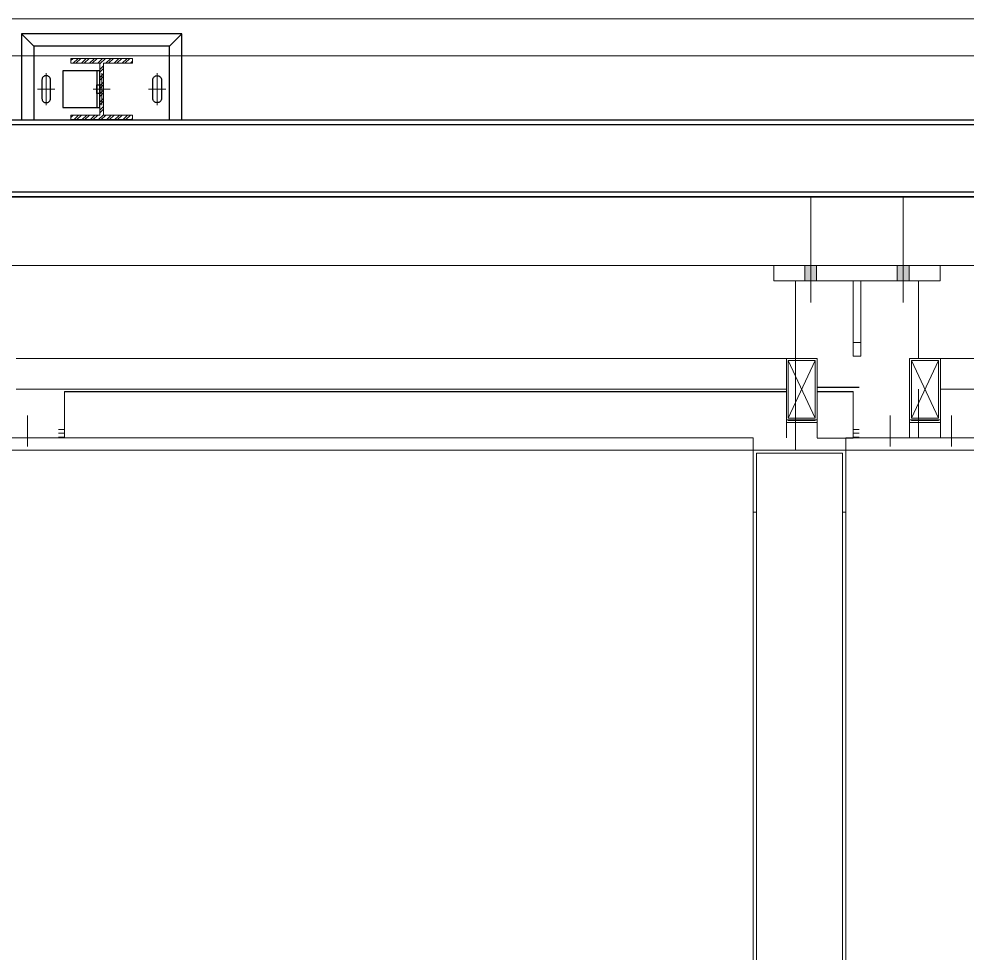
# Model space of a CAD drawing. Header units: millimetres. Extents: x -220592 to 404889, y -217665 to 38245.
# Drawn here: x 33640 to 35179, y -43472 to -41956 of the extents above; entities that cross this region are included whole.
import ezdxf

# ---------------------------------------------------------------- set-up
doc = ezdxf.new("R2010")
doc.units = ezdxf.units.MM
doc.set_wipeout_variables(frame=1)
doc.linetypes.add('XKITLINE00', pattern=[0])
doc.linetypes.add('XKITLINE02', pattern=[4, 2, -2])
for name, color, linetype in [('000 - 0_HIDE_OBJ_FRAMING_DEF_SUB_1', 7, 'Continuous'), ('000 - STRUCTURE_STEEL_ACCESORIES_HATCH_', 7, 'Continuous'), ('000 - STRUCTURE_STEEL_ACCESORIES_HIDDEN_', 7, 'Continuous'), ('000 - STRUCTURE_STEEL_ACCESORIES_MAIN_COLOR_1', 7, 'Continuous'), ('000 - STRUCTURE_STEEL_FRAMING_CUT_COLOR_4', 7, 'Continuous'), ('000 - STRUCTURE_STEEL_FRAMING_DEF_SUB', 7, 'Continuous'), ('000 - STRUCTURE_STEEL_FRAMING_HIDDEN_', 7, 'Continuous'), ('000 - STRUCTURE_STEEL_FRAMING_SUB_COLOR_1', 7, 'Continuous'), ('000 - STRUCTURE_STEEL_FRAMING_SUB_COLOR_2', 7, 'Continuous'), ('000 - STRUCTURE_STEEL_FRAMING_WIPEOUT_', 7, 'Continuous')]:
    doc.layers.add(name, color=color, linetype=linetype)
doc.layers.add('Bolt', color=7, linetype='Continuous', lineweight=0)
doc.layers.add('Part', color=7, linetype='Continuous', lineweight=0)

# ---------------------------------------------------------------- blocks, each defined once
blk = doc.blocks.new('*A14323')
at = {"layer": 'Part', "color": 7, "linetype": 'XKITLINE00', "lineweight": 0}
for p, q in [((-100.985516, 88.490867), (-100.985516, 88.780753)), ((-100.985516, 88.780753), (-100.953516, 88.780753)), ((-100.485516, 88.740421), (-100.985516, 88.740421)), ((-100.953516, 88.772548), (-100.953516, 88.780753)), ((-100.517516, 88.772548), (-100.953516, 88.772548)), ((-100.485516, 88.780753), (-100.517516, 88.780753)), ((-100.517516, 88.780753), (-100.517516, 88.772548)), ((-100.485516, 88.780753), (-100.485516, 88.490867))]:
    blk.add_line(p, q, dxfattribs=at)
blk = doc.blocks.new('*A14324')
at = {"layer": 'Part', "color": 7, "linetype": 'XKITLINE00', "lineweight": 0}
for p, q in [((-100.485516, 89.780791), (-100.985516, 89.780791)), ((-100.985516, 89.780791), (-100.985516, 88.780791)), ((-100.953516, 88.812791), (-100.517516, 89.748791)), ((-100.517516, 88.812791), (-100.953516, 89.748791)), ((-100.953516, 88.812791), (-100.953516, 89.748791)), ((-100.953516, 89.748791), (-100.517516, 89.748791)), ((-100.517516, 89.748791), (-100.517516, 88.812791)), ((-100.485516, 88.780791), (-100.485516, 89.780791)), ((-100.517516, 88.812791), (-100.953516, 88.812791)), ((-100.985516, 88.780791), (-100.485516, 88.780791))]:
    blk.add_line(p, q, dxfattribs=at)
blk = doc.blocks.new('*A14327')
at = {"layer": 'Part', "color": 7, "linetype": 'XKITLINE00', "lineweight": 0}
for p, q in [((-113.485516, 89.780791), (-100.985516, 89.780791)), ((-113.485516, 89.280791), (-100.985516, 89.280791))]:
    blk.add_line(p, q, dxfattribs=at)
blk = doc.blocks.new('*A14328')
at = {"layer": 'Part', "color": 7, "linetype": 'XKITLINE00', "lineweight": 0}
for p, q in [((-100.485516, 89.315403), (-99.802542, 89.315403)), ((-100.485516, 89.310169), (-99.802542, 89.310169)), ((-112.702542, 89.242133), (-100.985516, 89.242133)), ((-112.702542, 89.242133), (-112.702542, 89.236899)), ((-112.702542, 89.236899), (-100.985516, 89.236899)), ((-112.702542, 88.490867), (-112.702542, 89.236899)), ((-100.485516, 89.242133), (-99.902542, 89.242133)), ((-100.485516, 89.236899), (-99.902542, 89.236899)), ((-99.902542, 89.236899), (-99.902542, 89.242133)), ((-99.902542, 88.487927), (-99.902542, 89.236899)), ((-112.802542, 88.626108), (-112.702542, 88.626108)), ((-112.802542, 88.565922), (-112.702542, 88.565922)), ((-112.802542, 88.501011), (-112.702542, 88.501011)), ((-99.902542, 88.626108), (-99.802542, 88.626108)), ((-99.902542, 88.565922), (-99.802542, 88.565922)), ((-99.902542, 88.501011), (-99.802542, 88.501011)), ((-100.485516, 88.487927), (-99.902542, 88.487927))]:
    blk.add_line(p, q, dxfattribs=at)
blk = doc.blocks.new('*A14331')
at = {"layer": 'Bolt', "color": 7, "linetype": 'XKITLINE02', "lineweight": 0}
for p, q in [((-113.302542, 88.376542), (-113.302542, 88.855094)), ((-113.302542, 88.350549), (-113.302542, 88.829101))]:
    blk.add_line(p, q, dxfattribs=at)
blk = doc.blocks.new('*A14334')
at = {"layer": 'Part', "color": 7, "linetype": 'XKITLINE00', "lineweight": 0}
for p, q in [((-98.985516, 88.490867), (-98.985516, 88.780753)), ((-98.985516, 88.780753), (-98.953516, 88.780753)), ((-98.485516, 88.740421), (-98.985516, 88.740421)), ((-98.953516, 88.772548), (-98.953516, 88.780753)), ((-98.517516, 88.772548), (-98.953516, 88.772548)), ((-98.485516, 88.780753), (-98.517516, 88.780753)), ((-98.517516, 88.780753), (-98.517516, 88.772548)), ((-98.485516, 88.780753), (-98.485516, 88.490867))]:
    blk.add_line(p, q, dxfattribs=at)
blk = doc.blocks.new('*A14335')
at = {"layer": 'Part', "color": 7, "linetype": 'XKITLINE00', "lineweight": 0}
for p, q in [((-98.485516, 89.780791), (-98.985516, 89.780791)), ((-98.985516, 89.780791), (-98.985516, 88.780791)), ((-98.953516, 88.812791), (-98.517516, 89.748791)), ((-98.517516, 88.812791), (-98.953516, 89.748791)), ((-98.953516, 88.812791), (-98.953516, 89.748791)), ((-98.953516, 89.748791), (-98.517516, 89.748791)), ((-98.517516, 89.748791), (-98.517516, 88.812791)), ((-98.485516, 88.780791), (-98.485516, 89.780791)), ((-98.517516, 88.812791), (-98.953516, 88.812791)), ((-98.985516, 88.780791), (-98.485516, 88.780791))]:
    blk.add_line(p, q, dxfattribs=at)
blk = doc.blocks.new('*A14350')
at = {"layer": 'Part', "color": 7, "linetype": 'XKITLINE00', "lineweight": 0}
for p, q in [((-98.485516, 89.780791), (-85.985516, 89.780791)), ((-98.485516, 89.280791), (-85.985516, 89.280791))]:
    blk.add_line(p, q, dxfattribs=at)
blk = doc.blocks.new('*A14352')
at = {"layer": 'Bolt', "color": 7, "linetype": 'XKITLINE02', "lineweight": 0}
for p, q in [((-98.302542, 88.376542), (-98.302542, 88.855094)), ((-98.302542, 88.350549), (-98.302542, 88.829101))]:
    blk.add_line(p, q, dxfattribs=at)
blk = doc.blocks.new('*A14353')
at = {"layer": 'Bolt', "color": 7, "linetype": 'XKITLINE02', "lineweight": 0}
for p, q in [((-99.302555, 88.376542), (-99.302555, 88.855094)), ((-99.302555, 88.350549), (-99.302555, 88.829101))]:
    blk.add_line(p, q, dxfattribs=at)
blk = doc.blocks.new('*A13471')
at = {"layer": '000 - 0_HIDE_OBJ_FRAMING_DEF_SUB_1', "color": 7, "linetype": 'XKITLINE00', "lineweight": 0}
blk.add_line((-135.563334, 95.290814), (-84.063213, 95.290814), dxfattribs=at)
blk = doc.blocks.new('*A13540')
at = {"layer": '000 - 0_HIDE_OBJ_FRAMING_DEF_SUB_1', "color": 7, "linetype": 'XKITLINE00', "lineweight": 0}
for p, q in [((-135.563334, 94.690364), (-87.063349, 94.690364)), ((-135.563334, 92.690364), (-87.063349, 92.690364))]:
    blk.add_line(p, q, dxfattribs=at)
blk = doc.blocks.new('*A13541')
at = {"layer": '000 - 0_HIDE_OBJ_FRAMING_DEF_SUB_1', "color": 7, "linetype": 'XKITLINE00', "lineweight": 0}
for p, q in [((-135.563334, 95.290805), (-84.063213, 95.290805)), ((-130.691121, 91.290805), (-83.063349, 91.290805))]:
    blk.add_line(p, q, dxfattribs=at)
blk = doc.blocks.new('*A14355')
at = {"layer": '000 - 0_HIDE_OBJ_FRAMING_DEF_SUB_1', "color": 7, "linetype": 'XKITLINE00', "lineweight": 0}
for p, q in [((-100.152583, 91.040289), (-100.152583, 91.290289)), ((-100.152583, 91.290289), (-97.452583, 91.290289)), ((-97.452583, 91.040289), (-97.452583, 91.290289)), ((-100.152583, 91.040289), (-97.452583, 91.040289))]:
    blk.add_line(p, q, dxfattribs=at)
blk = doc.blocks.new('*A14356')
at = {"layer": '000 - 0_HIDE_OBJ_FRAMING_DEF_SUB_1', "color": 7, "linetype": 'XKITLINE00', "lineweight": 0}
for p, q in [((-98.862542, 89.814076), (-98.862542, 91.040289)), ((-98.742542, 91.040289), (-98.742542, 89.814076)), ((-98.862542, 90.040289), (-98.742542, 90.040289)), ((-98.742542, 89.814076), (-98.862542, 89.814076))]:
    blk.add_line(p, q, dxfattribs=at)
blk = doc.blocks.new('*A14357')
at = {"layer": '000 - 0_HIDE_OBJ_FRAMING_DEF_SUB_1'}
for points in [[(-99.458, 93.29), (-99.458, 93.23), (-99.648, 93.23), (-99.648, 93.29)], [(-99.458, 93.29), (-99.458, 93.23), (-99.648, 93.23), (-99.648, 93.29)], [(-99.458, 93.29), (-99.458, 93.23), (-99.648, 93.23), (-99.648, 93.29)], [(-98.148, 93.23), (-98.148, 93.29), (-97.958, 93.29), (-97.958, 93.23)], [(-98.148, 93.23), (-98.148, 93.29), (-97.958, 93.29), (-97.958, 93.23)], [(-98.148, 93.23), (-98.148, 93.29), (-97.958, 93.29), (-97.958, 93.23)], [(-99.648, 91.04), (-99.648, 91.29), (-99.458, 91.29), (-99.458, 91.04)], [(-99.648, 91.04), (-99.648, 91.29), (-99.458, 91.29), (-99.458, 91.04)], [(-99.648, 91.04), (-99.648, 91.29), (-99.458, 91.29), (-99.458, 91.04)], [(-98.148, 91.04), (-98.148, 91.29), (-97.958, 91.29), (-97.958, 91.04)], [(-98.148, 91.04), (-98.148, 91.29), (-97.958, 91.29), (-97.958, 91.04)], [(-98.148, 91.04), (-98.148, 91.29), (-97.958, 91.29), (-97.958, 91.04)]]:
    blk.add_hatch(color=7, dxfattribs=at).paths.add_polyline_path(points, flags=17)
at = {"layer": '000 - 0_HIDE_OBJ_FRAMING_DEF_SUB_1', "color": 7, "linetype": 'XKITLINE00', "lineweight": 0}
for p, q in [((-99.648, 93.29), (-99.648, 93.23)), ((-99.648, 93.29), (-99.648, 93.23)), ((-99.648, 93.29), (-99.648, 93.23)), ((-99.553, 93.396), (-99.553, 90.69)), ((-99.553, 93.396), (-99.553, 90.69)), ((-99.553, 93.396), (-99.553, 90.69)), ((-99.458, 93.29), (-99.458, 93.23)), ((-99.458, 93.29), (-99.458, 93.23)), ((-99.458, 93.29), (-99.458, 93.23)), ((-98.148, 93.29), (-98.148, 93.23)), ((-98.148, 93.29), (-98.148, 93.23)), ((-98.148, 93.29), (-98.148, 93.23)), ((-98.053, 93.396), (-98.053, 90.69)), ((-98.053, 93.396), (-98.053, 90.69)), ((-98.053, 93.396), (-98.053, 90.69)), ((-97.958, 93.29), (-97.958, 93.23)), ((-97.958, 93.29), (-97.958, 93.23)), ((-97.958, 93.29), (-97.958, 93.23)), ((-99.648, 91.29), (-99.648, 91.04)), ((-99.648, 91.29), (-99.648, 91.04)), ((-99.648, 91.29), (-99.648, 91.04)), ((-99.458, 91.29), (-99.458, 91.04)), ((-99.458, 91.29), (-99.458, 91.04)), ((-99.458, 91.29), (-99.458, 91.04)), ((-98.148, 91.29), (-98.148, 91.04)), ((-98.148, 91.29), (-98.148, 91.04)), ((-98.148, 91.29), (-98.148, 91.04)), ((-97.958, 91.29), (-97.958, 91.04)), ((-97.958, 91.29), (-97.958, 91.04)), ((-97.958, 91.29), (-97.958, 91.04))]:
    blk.add_line(p, q, dxfattribs=at)
blk = doc.blocks.new('*A14374')
at = {"layer": '000 - 0_HIDE_OBJ_FRAMING_DEF_SUB_1', "color": 7, "linetype": 'XKITLINE00', "lineweight": 0}
for p, q in [((-113.985516, 88.490867), (-100.485516, 88.490867)), ((-100.485516, 88.490867), (-100.485516, 88.290007)), ((-113.985516, 88.290007), (-100.485516, 88.290007))]:
    blk.add_line(p, q, dxfattribs=at)
blk = doc.blocks.new('*A14375')
at = {"layer": '000 - 0_HIDE_OBJ_FRAMING_DEF_SUB_1', "color": 7, "linetype": 'XKITLINE00', "lineweight": 0}
for p, q in [((-100.485516, 59.830765), (-100.485516, 88.290005)), ((-100.485516, 88.290005), (-98.985516, 88.290005)), ((-100.435516, 59.830765), (-100.435516, 88.23979)), ((-100.435516, 88.23979), (-99.035516, 88.23979)), ((-99.035516, 88.23979), (-99.035516, 59.830765)), ((-98.985516, 88.290005), (-98.985516, 59.830765)), ((-100.435516, 87.285705), (-100.485516, 87.285705)), ((-99.035516, 87.285705), (-98.985516, 87.285705))]:
    blk.add_line(p, q, dxfattribs=at)
blk = doc.blocks.new('*A14388')
at = {"layer": '000 - 0_HIDE_OBJ_FRAMING_DEF_SUB_1', "color": 7, "linetype": 'XKITLINE00', "lineweight": 0}
for p, q in [((-98.985516, 88.290007), (-98.985516, 88.490867)), ((-98.985516, 88.490867), (-85.485516, 88.490867)), ((-98.985516, 88.290007), (-85.485516, 88.290007))]:
    blk.add_line(p, q, dxfattribs=at)
blk = doc.blocks.new('*A14390')
at = {"layer": '000 - 0_HIDE_OBJ_FRAMING_DEF_SUB_1', "color": 7, "linetype": 'XKITLINE00', "lineweight": 0}
for p, q in [((-99.802542, 88.290005), (-99.802542, 91.040289)), ((-97.802542, 89.780791), (-97.802542, 91.040289)), ((-97.802542, 88.490867), (-97.802542, 89.280791))]:
    blk.add_line(p, q, dxfattribs=at)
blk = doc.blocks.new('W-1-PP18-ST_20260402-011103_LOWER_PL')
at = {"layer": '000 - 0_HIDE_OBJ_FRAMING_DEF_SUB_1', "color": 7, "lineweight": 0, "xscale": 100, "yscale": 100, "zscale": 100}
for name in ['*A13471', '*A13541', '*A13540', '*A14357', '*A14355', '*A14390', '*A14356', '*A14374', '*A14388', '*A14375']:
    blk.add_blockref(name, (17759.3349, -35779.0805), dxfattribs=at)
blk = doc.blocks.new('*U17513')
at = {"color": 7}
blk.add_wipeout([(0, 0), (0, 125), (5499, 125), (5499, 0)], dxfattribs=at).dxf.layer = '000 - STRUCTURE_STEEL_FRAMING_WIPEOUT_'
at = {"layer": '000 - STRUCTURE_STEEL_FRAMING_SUB_COLOR_1', "color": 7}
for points in [[(0, 125), (0, 117), (5499, 117), (5499, 125)], [(0, 0), (0, 8), (5499, 8), (5499, 0)]]:
    blk.add_lwpolyline(points, close=True, dxfattribs=at)
at = {"layer": '000 - STRUCTURE_STEEL_FRAMING_SUB_COLOR_2', "color": 7}
blk.add_lwpolyline([(0, 0), (0, 125), (5499, 125), (5499, 0)], close=True, dxfattribs=at)
blk = doc.blocks.new('000_ASPG_TYP_FILES_STRUCTURE_STEEL_BK')
at = {"layer": '000 - STRUCTURE_STEEL_ACCESORIES_HIDDEN_', "color": 7}
blk.add_lwpolyline([(0, 7), (5, 7), (5, -7), (0, -7)], close=True, dxfattribs=at)
at = {"layer": '000 - STRUCTURE_STEEL_ACCESORIES_MAIN_COLOR_1', "color": 7}
for points in [[(0, -30), (60, -30), (60, 30), (0, 30)], [(0, -30), (5, -30), (5, 30), (0, 30)]]:
    blk.add_lwpolyline(points, close=True, dxfattribs=at)
blk = doc.blocks.new('000_CKST_FAMELINE_STEEL_STRUCTURE-COLUMN_TOP_VIEW')
at = {"layer": '000 - STRUCTURE_STEEL_FRAMING_DEF_SUB', "color": 7, "linetype": 'XKITLINE00', "lineweight": 0}
for p, q in [((0, 76), (0, 104)), ((26, 90), (-26, 90)), ((0, 14), (0, -14)), ((26, 0), (-26, 0)), ((0, -76), (0, -104)), ((26, -90), (-26, -90))]:
    blk.add_line(p, q, dxfattribs=at)
at = {"layer": '000 - STRUCTURE_STEEL_FRAMING_SUB_COLOR_2', "color": 7}
for p, q in [((-70, 110), (-90, 130)), ((70, 110), (90, 130)), ((-70, -110), (-90, -130)), ((70, -110), (90, -130))]:
    blk.add_line(p, q, dxfattribs=at)
for points in [[(90, 130), (-90, 130), (-90, -130), (90, -130)], [(70, 110), (-70, 110), (-70, -110), (70, -110)]]:
    blk.add_lwpolyline(points, close=True, dxfattribs=at)
for points in [[(15, 83), (-15, 83, -0.414214), (-22, 90, -0.414214), (-15, 97), (15, 97, -0.414214), (22, 90), (22, 90, -0.414214)], [(15, -83), (-15, -83, 0.414214), (-22, -90, 0.414214), (-15, -97), (15, -97, 0.414214), (22, -90), (22, -90, 0.414214)]]:
    blk.add_lwpolyline(points, format="xyb", close=True, dxfattribs=at)
at = {"color": 7, "rotation": 270}
blk.add_blockref('000_ASPG_TYP_FILES_STRUCTURE_STEEL_BK', (0, -3), dxfattribs=at)
at = {"color": 7}
blk.add_wipeout([(50, 50), (50, -50), (170, -50), (170, 50)], dxfattribs=at).dxf.layer = '000 - STRUCTURE_STEEL_FRAMING_WIPEOUT_'
at = {"layer": '000 - STRUCTURE_STEEL_ACCESORIES_HATCH_'}
h = blk.add_hatch(dxfattribs=at)
h.set_pattern_fill('ANSI32', scale=25, angle=270)
h.set_pattern_definition([(315, (1524.514, 2469.062), (6.629126, 6.629126), []), (315, (1524.514, 2464.642), (6.629126, 6.629126), [])])
h.paths.add_polyline_path([(-50, -50), (-42, -50), (-42, -3), (42, -3), (42, -50), (50, -50), (50, 50), (42, 50), (42, 3), (-42, 3), (-42, 50), (-50, 50)])
at = {"layer": '000 - STRUCTURE_STEEL_FRAMING_CUT_COLOR_4', "color": 7, "lineweight": 0}
blk.add_lwpolyline([(-50, -50), (-42, -50), (-42, -3), (42, -3), (42, -50), (50, -50), (50, 50), (42, 50), (42, 3), (-42, 3), (-42, 50), (-50, 50)], close=True, dxfattribs=at)
at = {"layer": '000 - STRUCTURE_STEEL_FRAMING_DEF_SUB', "color": 7, "linetype": 'XKITLINE00', "lineweight": 0}
for p, q in [((110, 44), (110, 16)), ((96, 30), (124, 30)), ((96, -30), (124, -30)), ((110, -16), (110, -44))]:
    blk.add_line(p, q, dxfattribs=at)
at = {"layer": '000 - STRUCTURE_STEEL_FRAMING_HIDDEN_', "color": 7, "linetype": 'XKITLINE02', "ltscale": 4}
for p, q in [((56, -50), (56, 50)), ((50, 3), (170, 3)), ((50, -3), (170, -3))]:
    blk.add_line(p, q, dxfattribs=at)
at = {"layer": '000 - STRUCTURE_STEEL_FRAMING_SUB_COLOR_2', "color": 7}
for p, q in [((50, 3), (50, -3)), ((170, 3), (170, -3))]:
    blk.add_line(p, q, dxfattribs=at)
blk.add_lwpolyline([(50, 50), (50, -50), (170, -50), (170, 50)], close=True, dxfattribs=at)
for centre in [(110, 30), (110, -30)]:
    blk.add_circle(centre, 7, dxfattribs=at)
blk = doc.blocks.new('W-1-PP18-ST_20260402-014810LOPL_MAIN_ST')
at = {"color": 7, "rotation": 270}
blk.add_blockref('000_CKST_FAMELINE_STEEL_STRUCTURE-COLUMN_TOP_VIEW', (6653, -26364), dxfattribs=at)
at = {"color": 7, "rotation": 180}
blk.add_blockref('*U17513', (9478, -26414), dxfattribs=at)

msp = doc.modelspace()

# ---------------------------------------------------------------- block references
at = {"color": 7, "lineweight": 0, "xscale": 100, "yscale": 100, "zscale": 100}
for name in ['*A14327', '*A14324', '*A14335', '*A14350', '*A14328', '*A14331', '*A14353', '*A14352', '*A14323', '*A14334']:
    msp.add_blockref(name, (44984.4833, -51484.8507), dxfattribs=at)

# ---------------------------------------------------------------- next in the draw order: block references
at = {"layer": 'Defpoints', "color": 7}
msp.add_blockref('W-1-PP18-ST_20260402-011103_LOWER_PL', (27121.4984, -15705.7702), dxfattribs=at)

# ---------------------------------------------------------------- next in the draw order: block references
msp.add_blockref('W-1-PP18-ST_20260402-014810LOPL_MAIN_ST', (27121.4984, -15705.7702), dxfattribs=at)

doc.saveas('drawing.dxf')
